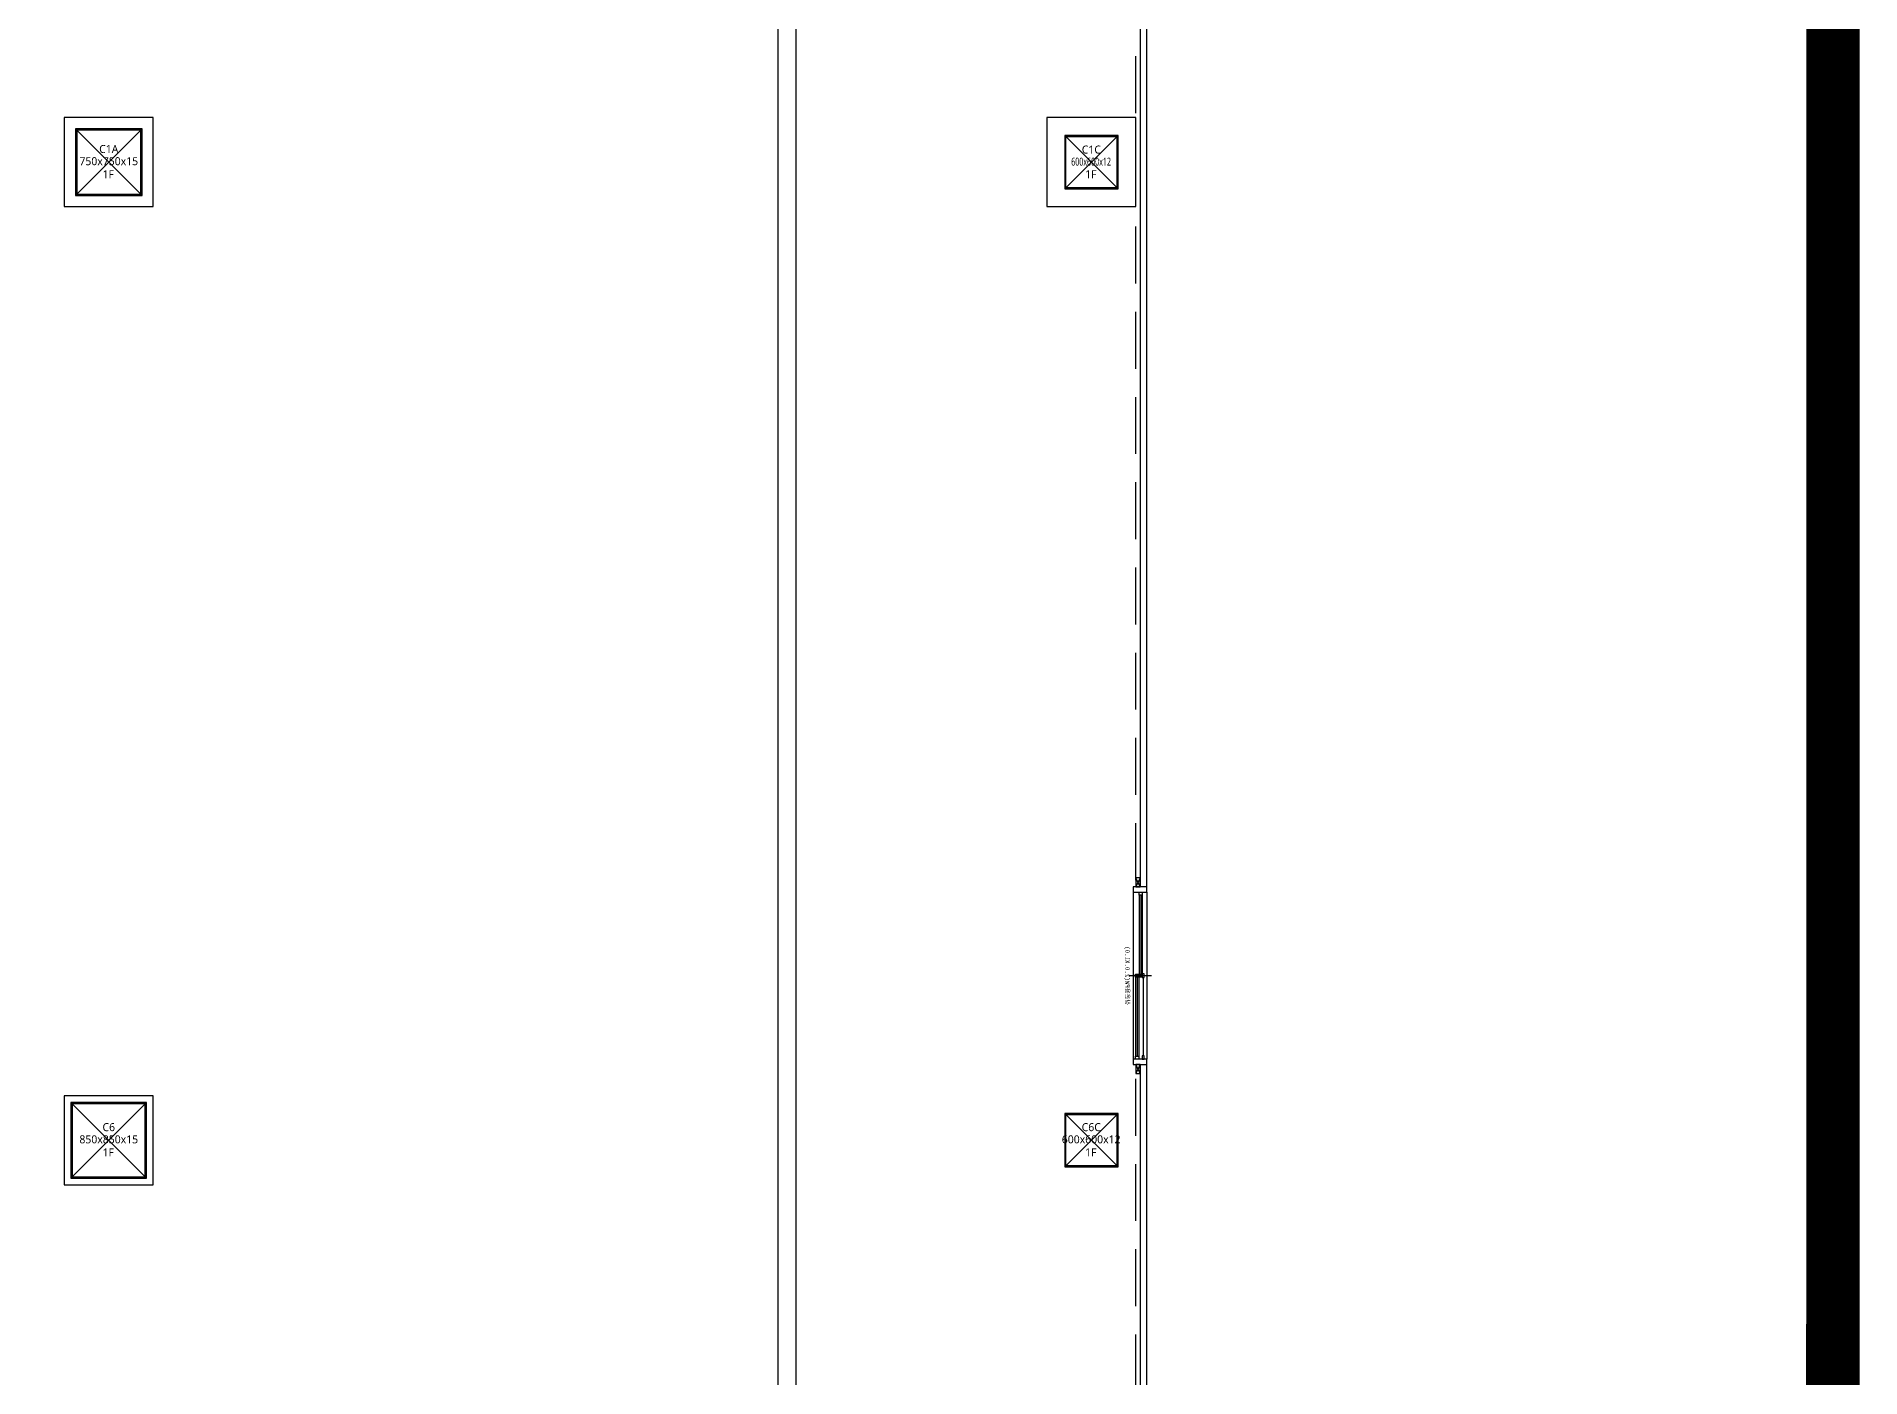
# Model space of a CAD drawing. Header units: millimetres. Extents: x -27104 to 125781, y -3376 to 46996.
# Drawn here: x 59924.4 to 60325.7, y 17273.1 to 17568.1 of the extents above; entities that cross this region are included whole.
import ezdxf
from ezdxf.enums import TextEntityAlignment as Align

# ---------------------------------------------------------------- set-up
doc = ezdxf.new("R2010")
doc.units = ezdxf.units.MM
doc.header["$LTSCALE"] = 100
doc.header["$MEASUREMENT"] = 0
doc.header["$PDSIZE"] = -10
doc.linetypes.add('HIDDEN2', pattern=[0.1875, 0.125, -0.0625])
doc.layers.get('0').update_dxf_attribs({"linetype": 'CONTINUOUS'})
doc.layers.get('Defpoints').update_dxf_attribs({"color": 171, "linetype": 'CONTINUOUS'})
doc.layers.add('#프레임 라인', color=189, linetype='CONTINUOUS', plot=False)
for name, color, linetype in [('ELE9', 9, 'CONTINUOUS'), ('WIN', 4, 'CONTINUOUS'), ('WIN-ETC', 1, 'CONTINUOUS'), ('WIN-G', 252, 'CONTINUOUS'), ('WIN2', 5, 'CONTINUOUS')]:
    doc.layers.add(name, color=color, linetype=linetype)
doc.styles.add('TE', font='malgun_0.ttf')
doc.styles.add('돋움체', font='')
doc.styles.get('돋움체').set_extended_font_data('DotumChe')

# ---------------------------------------------------------------- blocks, each defined once
blk = doc.blocks.new('*U428')
at = {"color": 0, "linetype": 'ByBlock'}
for p, q in [((300, 300), (-300, 300)), ((-300, 300), (-300, -300)), ((-288, 288), (288, 288)), ((-288, -288), (-288, 288)), ((288, 288), (288, -288)), ((300, -300), (300, 300)), ((-300, -300), (300, -300)), ((288, -288), (-288, -288))]:
    blk.add_line(p, q, dxfattribs=at)
at = {"layer": 'Defpoints'}
blk.add_point((0, 0), dxfattribs=at)
blk = doc.blocks.new('C6C-1F')
at = {"layer": 'Defpoints', "ltscale": 10000}
for p, q in [((-300, -300), (300, 300)), ((-300, 300), (300, -300))]:
    blk.add_line(p, q, dxfattribs=at)
at = {"ltscale": 0.1}
blk.add_blockref('*U428', (0, 0), dxfattribs=at)
at = {"layer": 'Defpoints', "style": 'TE'}
for s, p in [('600x600x12', (-2, -35)), ('C6C', (-1, 102)), ('1F', (-7, -182))]:
    blk.add_text(s, height=90, dxfattribs=at).set_placement(p, align=Align.CENTER)
blk = doc.blocks.new('C1C-1F')
at = {"layer": '#프레임 라인', "ltscale": 0.1}
blk.add_lwpolyline([(-500, -500), (500, -500), (500, 500), (-500, 500)], close=True, dxfattribs=at)
at = {"layer": 'Defpoints', "ltscale": 10000}
for p, q in [((-300, -300), (300, 300)), ((300, -300), (-300, 300))]:
    blk.add_line(p, q, dxfattribs=at)
at = {"ltscale": 0.1}
blk.add_blockref('*U428', (0, 0), dxfattribs=at)
at = {"layer": 'Defpoints', "style": 'TE', "width": 0.6}
blk.add_text('600x600x12', height=90, dxfattribs=at).set_placement((-3, -40), align=Align.CENTER)
at = {"layer": 'Defpoints', "style": 'TE'}
for s, p in [('C1C', (0, 96)), ('1F', (-6, -181))]:
    blk.add_text(s, height=90, dxfattribs=at).set_placement(p, align=Align.CENTER)
blk = doc.blocks.new('C1A-1F')
at = {"layer": '#프레임 라인', "ltscale": 0.1}
blk.add_lwpolyline([(-500, -500), (500, -500), (500, 500), (-500, 500)], close=True, dxfattribs=at)
for points in [[(-375, -375), (375, -375), (375, 375), (-375, 375)], [(-360, -360), (360, -360), (360, 360), (-360, 360)]]:
    blk.add_lwpolyline(points, close=True)
at = {"layer": 'Defpoints', "ltscale": 10000}
for p, q in [((-375, -375), (375, 375)), ((375, -375), (-375, 375))]:
    blk.add_line(p, q, dxfattribs=at)
at = {"layer": 'Defpoints', "style": 'TE'}
for s, p in [('750x750x15', (0, -35)), ('C1A', (0, 102)), ('1F', (-6, -182))]:
    blk.add_text(s, height=90, dxfattribs=at).set_placement(p, align=Align.CENTER)
blk = doc.blocks.new('C6-1F')
at = {"layer": '#프레임 라인', "ltscale": 0.1}
blk.add_lwpolyline([(-500, -500), (500, -500), (500, 500), (-500, 500)], close=True, dxfattribs=at)
for points in [[(-425, -425), (425, -425), (425, 425), (-425, 425)], [(-410, -410), (410, -410), (410, 410), (-410, 410)]]:
    blk.add_lwpolyline(points, close=True)
at = {"layer": 'Defpoints', "ltscale": 10000}
for p, q in [((-425, -425), (425, 425)), ((425, -425), (-425, 425))]:
    blk.add_line(p, q, dxfattribs=at)
at = {"layer": 'Defpoints', "style": 'TE'}
for s, p in [('850x850x15', (0, -35)), ('C6', (0, 102)), ('1F', (-6, -182))]:
    blk.add_text(s, height=90, dxfattribs=at).set_placement(p, align=Align.CENTER)
blk = doc.blocks.new('A$Ca9cf91a4')
blk.add_wipeout([(13, 100), (13, 2100), (168, 2100), (168, 100)]).dxf.layer = 'WIN'
at = {"layer": 'WIN', "color": 8}
for p, q in [((93, 2100), (43, 2200)), ((93, 2200), (43, 2100)), ((93, 0), (43, 100)), ((93, 100), (43, 0))]:
    blk.add_line(p, q, dxfattribs=at)
at = {"layer": 'WIN', "ltscale": 0.1}
for points in [[(168, 2100), (168, 2040), (13, 2040), (13, 2100)], [(76, 2040), (41, 2040), (41, 2005), (76, 2005)], [(136, 2040), (136, 2000), (116, 2000), (116, 2040)], [(76, 1117), (41, 1117), (41, 1082), (76, 1082)], [(116, 1117), (81, 1117), (81, 1082), (116, 1082)], [(136, 1120), (136, 1080), (116, 1080), (116, 1120)], [(168, 160), (168, 100), (13, 100), (13, 160)], [(116, 195), (81, 195), (81, 160), (116, 160)]]:
    blk.add_lwpolyline(points, close=True, dxfattribs=at)
at = {"layer": 'WIN', "color": 8}
for points in [[(93, 2200), (93, 2100), (43, 2100), (43, 2200)], [(93, 100), (93, 0), (43, 0), (43, 100)]]:
    blk.add_lwpolyline(points, close=True, dxfattribs=at)
at = {"layer": 'WIN-ETC', "ltscale": 0.1}
blk.add_lwpolyline([(218, 1100), (-37, 1100)], dxfattribs=at)
at = {"layer": 'WIN-G', "ltscale": 0.1}
for points in [[(41, 1117), (41, 2005)], [(58, 1117), (58, 2005)], [(76, 1117), (76, 2005)], [(126, 1120), (126, 2000)], [(81, 195), (81, 1082)], [(98, 195), (98, 1082)], [(116, 195), (116, 1082)]]:
    blk.add_lwpolyline(points, dxfattribs=at)
at = {"layer": 'WIN2', "ltscale": 0.1}
for points in [[(13, 160), (13, 2040)], [(168, 160), (168, 2040)]]:
    blk.add_lwpolyline(points, dxfattribs=at)
at = {"layer": 'Defpoints', "style": '돋움체'}
blk.add_text('상온용PW(2.0.X1.0)', height=50, rotation=270, dxfattribs=at).set_placement((-90, 1098), align=Align.BOTTOM_CENTER)
blk = doc.blocks.new('ggtyu')
at = {"layer": 'ELE9', "color": 253, "ltscale": 10, "const_width": 11.74}
blk.add_lwpolyline([(56050.66, 16905.19), (60130.09, 16905.19), (60130.38, 19302.64), (58117.4, 19302.45)], dxfattribs=at)
at = {"layer": 'ELE9', "color": 253, "linetype": 'HIDDEN2'}
blk.add_lwpolyline([(59895.61, 17152.58), (59976.8, 17152.58), (59976.8, 19225.37)], dxfattribs=at)
at = {"layer": 'ELE9', "color": 253, "ltscale": 0.1}
for points in [[(59977.78, 18832.14), (59977.78, 17397.13)], [(59979.25, 17397.13), (59979.25, 18832.14)], [(59898.06, 18601.28), (59898.06, 17386.37)], [(59901.97, 18601.28), (59901.97, 17386.37)]]:
    blk.add_lwpolyline(points, dxfattribs=at)
at = {"layer": 'ELE9', "color": 253, "ltscale": 0.1, "xscale": 0.01956378461538462, "yscale": 0.01956378461538462, "zscale": 0.01956378461538462}
for name, p in [('C1A-1F', (59750.84, 17704.28)), ('C1C-1F', (59967.02, 17704.28)), ('C6-1F', (59750.84, 17489.08)), ('C6C-1F', (59967.02, 17489.08))]:
    blk.add_blockref(name, p, dxfattribs=at)
at = {"layer": 'ELE9', "color": 253, "ltscale": 0.1, "xscale": -0.01956378461538462, "yscale": 0.01956378461538462, "zscale": 0.01956378461538462, "rotation": 180}
blk.add_blockref('A$Ca9cf91a4', (59975.96, 17546.79), dxfattribs=at)

msp = doc.modelspace()

# ---------------------------------------------------------------- block references
msp.add_blockref('ggtyu', (189.46, -163.8))

doc.saveas('drawing.dxf')
